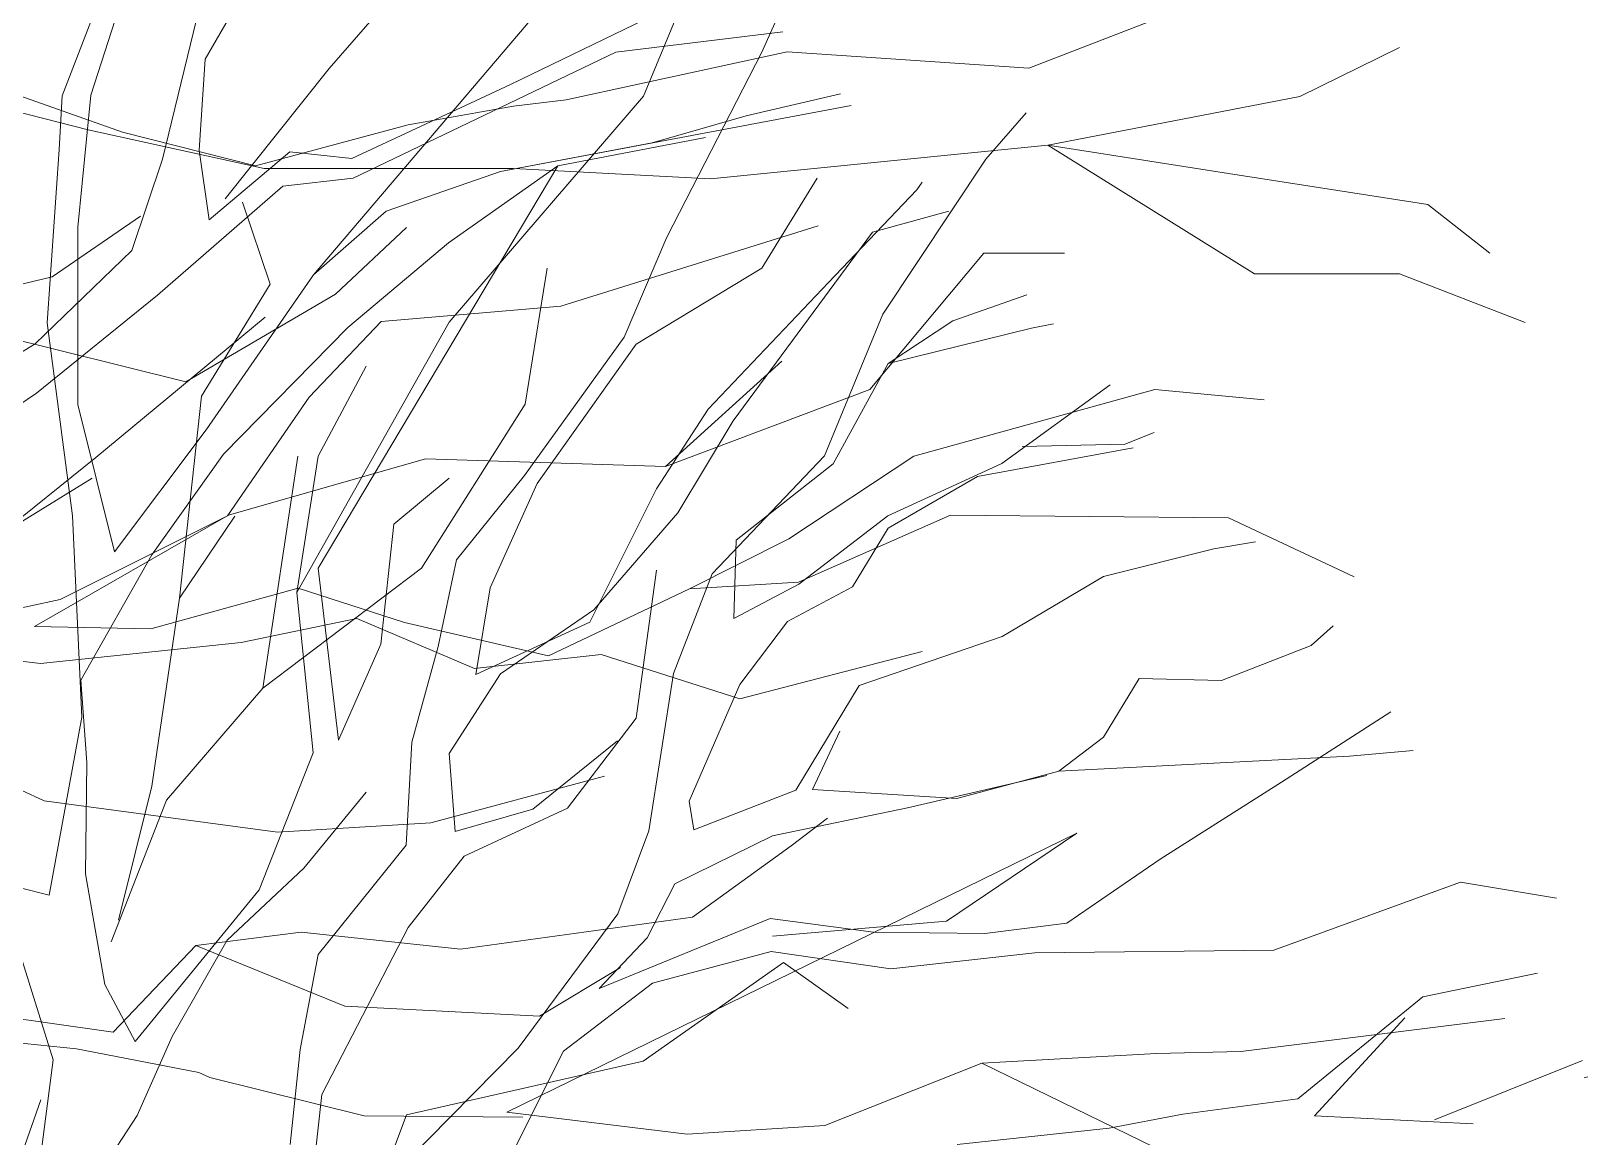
# Model space of a CAD drawing. Header units: millimetres. Extents: x -13512 to 8923, y -6533 to 5096.
# Drawn here: x -388.6 to -177.4, y -5767.3 to -5617.3 of the extents above; entities that cross this region are included whole.
import ezdxf

# ---------------------------------------------------------------- set-up
doc = ezdxf.new("R2010")
doc.units = ezdxf.units.MM
for name, color, linetype, lineweight in [('A-ELEWACJA CIENKA', 11, 'Continuous', 13), ('B-materiały', 9, 'Continuous', 0), ('Layer1', 7, 'Continuous', 0)]:
    doc.layers.add(name, color=color, linetype=linetype, lineweight=lineweight)

# ---------------------------------------------------------------- blocks, each defined once
blk = doc.blocks.new('A$C2EBD462E')
at = {"layer": 'B-materiały'}
for p, q in [((51.05, 832.15), (40.51, 813.84)), ((57.3, 812.58), (75.22, 833.14)), ((21.08, 808.88), (28.95, 829.19)), ((31.5, 829.17), (24.99, 808.98)), ((99.95, 808.83), (108.3, 828.98)), ((55.21, 784.6), (89.67, 825.1)), ((34.7, 800.29), (39.77, 821.08)), ((81.93, 810.41), (100.15, 819.24)), ((118.86, 817.59), (96.19, 814.8)), ((116, 814.8), (117.8, 818.74)), ((40.51, 813.84), (39.7, 801.53)), ((96.19, 814.8), (60.58, 797.71)), ((103.12, 789.71), (116, 814.8)), ((43.22, 794.91), (57.3, 812.58)), ((24.99, 808.98), (23.2, 791.06)), ((60.4, 800.37), (81.93, 810.41)), ((113.88, 806.18), (126.68, 809.15)), ((20.7, 801.61), (21.08, 808.88)), ((73.62, 778.19), (99.95, 808.83)), ((80.55, 798.64), (128.14, 807.58)), ((101.13, 802.51), (113.88, 806.18)), ((146.43, 800.29), (151.86, 806.57)), ((108.37, 803.25), (88.35, 799.4)), ((19.06, 778.11), (20.7, 801.61)), ((39.7, 801.53), (41.05, 792.07)), ((41.05, 792.07), (52, 801.28)), ((52, 801.28), (60.4, 800.37)), ((80.55, 798.64), (101.13, 802.51)), ((30.54, 787.89), (34.7, 800.29)), ((55.82, 744.83), (88.35, 799.4)), ((65.05, 793.23), (80.55, 798.64)), ((88.35, 799.4), (73.53, 788.97)), ((132.43, 779.27), (146.43, 800.29)), ((51.05, 796.63), (34.05, 781.84)), ((60.58, 797.71), (51.05, 796.63)), ((123.52, 797.71), (116, 785.51)), ((137.04, 796.15), (137.78, 797.18)), ((49.3, 783.34), (45.54, 794.46)), ((125.06, 783.56), (137.04, 796.15)), ((55.21, 784.6), (65.05, 793.23)), ((141.41, 793.26), (131.05, 790.39)), ((23.2, 791.06), (23.24, 767.04)), ((131.05, 790.39), (112.13, 764.8)), ((17.45, 775.27), (30.54, 787.89)), ((73.53, 788.97), (59.85, 777.45)), ((97.32, 776.16), (103.12, 789.71)), ((40.65, 763.57), (55.21, 784.6)), ((83.9, 767.07), (86.91, 785.51)), ((116, 785.51), (98.95, 775.21)), ((108.73, 766.39), (125.06, 783.56)), ((34.05, 781.84), (17.62, 768.57)), ((40.02, 768.16), (49.3, 783.34)), ((151.96, 781.89), (141.95, 778.39)), ((22.51, 751.94), (19.06, 778.11)), ((25.66, 759.84), (48.65, 778.85)), ((59.85, 777.45), (42.97, 760.27)), ((52.93, 741.53), (73.62, 778.19)), ((124.53, 760.08), (132.43, 779.27)), ((141.95, 778.39), (133.16, 772.59)), ((152.61, 777.37), (133.16, 772.59)), ((155.58, 777.98), (152.61, 777.37)), ((-0.71, 764.21), (17.45, 775.27)), ((83.82, 757.38), (97.32, 776.16)), ((98.95, 775.21), (85.52, 756.31)), ((55.82, 760.02), (62.34, 772.22)), ((133.16, 772.59), (125.68, 758.99)), ((148.58, 759.01), (163.27, 769.69)), ((17.62, 768.57), (2.24, 758.13)), ((23.24, 767.04), (28.21, 747.05)), ((37.01, 740.77), (40.02, 768.16)), ((69.86, 744.83), (83.9, 767.07)), ((101.74, 755.6), (108.73, 766.39)), ((112.13, 764.8), (104.62, 752.32)), ((28.21, 747.05), (40.65, 763.57)), ((165.27, 761.66), (169.26, 763.22)), ((166.41, 761.13), (145.27, 757.25)), ((151.32, 761.31), (165.27, 761.66)), ((7.04, 744.85), (25.66, 759.84)), ((42.97, 760.27), (33.25, 746.62)), ((48.3, 728.56), (53.06, 760.02)), ((52.93, 741.53), (55.82, 760.02)), ((109.29, 744.06), (124.53, 760.08)), ((125.68, 758.99), (112.53, 748.61)), ((133.12, 751.92), (148.58, 759.01)), ((25.17, 757.03), (1.51, 742.47)), ((73.62, 757.04), (66.1, 750.8)), ((74.61, 745.98), (83.82, 757.38)), ((85.52, 756.31), (79.17, 742.18)), ((145.27, 757.25), (133.16, 750.24)), ((92.7, 737.5), (101.74, 755.6)), ((23.75, 724.6), (22.51, 751.94)), ((37.01, 740.77), (44.53, 751.89)), ((104.62, 752.32), (93.21, 739.18)), ((121.06, 742.67), (133.12, 751.92)), ((66.1, 750.8), (64.34, 734.53)), ((133.16, 750.24), (128.33, 742.3)), ((112.53, 748.61), (112.24, 737.98)), ((177.36, 747.44), (183.01, 748.39)), ((33.25, 746.62), (23.62, 729.62)), ((72.11, 734.19), (74.61, 745.98)), ((162.37, 743.71), (177.36, 747.44)), ((48.3, 728.56), (69.86, 744.83)), ((58.58, 721.51), (55.82, 744.83)), ((101.71, 744.56), (98.95, 724.5)), ((104.05, 730.52), (109.29, 744.06)), ((148.61, 735.54), (162.37, 743.71)), ((55.15, 719.8), (52.93, 741.53)), ((79.17, 742.18), (77.23, 730.4)), ((112.24, 737.98), (121.06, 742.67)), ((128.33, 742.3), (119.51, 737.61)), ((33.25, 715.28), (37.01, 740.77)), ((77.23, 730.4), (92.7, 737.5)), ((93.21, 739.18), (80.58, 730.49)), ((119.51, 737.61), (113.02, 729.07)), ((129.22, 728.91), (148.61, 735.54)), ((190.54, 734.36), (193.55, 737.02)), ((64.34, 734.53), (58.58, 721.51)), ((68.52, 721.25), (72.11, 734.19)), ((178.37, 729.59), (190.54, 734.36)), ((23.62, 729.62), (24.46, 718.47)), ((80.58, 730.49), (73.59, 719.7)), ((100.67, 709.2), (104.05, 730.52)), ((113.02, 729.07), (106.15, 713.25)), ((120.64, 714.73), (129.22, 728.91)), ((162.36, 721.92), (167.19, 729.86)), ((167.19, 729.86), (178.37, 729.59)), ((35.26, 713.38), (48.3, 728.56)), ((19.33, 700.46), (23.75, 724.6)), ((98.95, 724.5), (89.67, 712.29)), ((186.53, 715.82), (201.37, 725.35)), ((126.59, 722.7), (122.87, 714.79)), ((67.76, 707.26), (68.52, 721.25)), ((84.95, 712.16), (96.45, 721.39)), ((156.33, 717.3), (162.36, 721.92)), ((24.46, 718.47), (24.28, 703.38)), ((47.8, 701.18), (55.15, 719.8)), ((73.59, 719.7), (74.42, 709.11)), ((156.33, 717.3), (195.74, 719.35)), ((195.74, 719.35), (204.38, 720.12)), ((154.67, 716.7), (135.79, 712.32)), ((142.46, 713.6), (156.33, 717.3)), ((28.74, 697.11), (33.25, 715.28)), ((62.34, 714.46), (53.87, 704.12)), ((106.81, 709.36), (120.64, 714.73)), ((122.87, 714.79), (142.46, 713.6)), ((170.04, 705.36), (186.53, 715.82)), ((27.73, 694.13), (35.26, 713.38)), ((74.42, 709.11), (84.95, 712.16)), ((89.67, 712.29), (75.62, 705.78)), ((106.15, 713.25), (106.81, 709.36)), ((135.79, 712.32), (117.45, 708.51)), ((96.48, 697.93), (100.67, 709.2)), ((117.45, 708.51), (104.2, 702.03)), ((55.84, 692.44), (67.76, 707.26)), ((75.62, 705.78), (68.04, 696.1)), ((24.28, 703.38), (26.89, 688.36)), ((53.87, 704.12), (43.5, 694.36)), ((157.41, 696.66), (170.04, 705.36)), ((15.39, 701.48), (19.33, 700.46)), ((104.2, 702.03), (100.47, 694.67)), ((210.79, 702.26), (185.46, 693.04)), ((223.83, 700.09), (210.79, 702.26)), ((31, 680.64), (47.8, 701.18)), ((82.97, 679.71), (96.48, 697.93)), ((93.94, 687.81), (117.17, 697.33)), ((117.17, 697.33), (131.18, 695.44)), ((68.04, 696.1), (56.31, 673.46)), ((131.18, 695.44), (146.27, 695.26)), ((146.27, 695.26), (157.41, 696.66)), ((19.89, 678.13), (15.03, 693.65)), ((43.5, 694.36), (36.01, 681.33)), ((100.47, 694.67), (93.94, 687.81)), ((117.28, 692.86), (101.19, 688.55)), ((133.54, 690.48), (117.28, 692.86)), ((185.46, 693.04), (153.04, 692.64)), ((53.37, 679.53), (55.84, 692.44)), ((153.04, 692.64), (133.54, 690.48)), ((101.19, 688.55), (89.13, 679.31)), ((205.7, 686.7), (221.26, 689.88)), ((26.89, 688.36), (31, 680.64)), ((188.73, 672.86), (205.7, 686.7)), ((190.98, 670.54), (203.26, 683.82)), ((36.01, 681.33), (31.25, 670.6)), ((17.54, 660.2), (19.89, 678.13)), ((52.02, 666.65), (53.37, 679.53)), ((67.72, 664.25), (82.97, 679.71)), ((89.13, 679.31), (81.14, 663.47)), ((227.36, 678.05), (207.27, 669.99)), ((227.59, 675.69), (228.09, 675.82)), ((9.93, 649.38), (18.21, 672.7)), ((56.31, 673.46), (54.5, 656.65)), ((173.14, 670.8), (188.73, 672.86)), ((31.25, 670.6), (25.33, 661.51)), ((163.13, 668.87), (173.14, 670.8)), ((212.54, 669.45), (190.98, 670.54)), ((142.51, 666.68), (163.13, 668.87))]:
    blk.add_line(p, q, dxfattribs=at)

msp = doc.modelspace()

# ---------------------------------------------------------------- linework, layer by layer
at = {"layer": 'Layer1'}
for p, q in [((-253.19, -5622.37), (-236.11, -5615.75)), ((-253.19, -5622.37), (-236.11, -5615.75)), ((-253.19, -5622.37), (-236.11, -5615.75)), ((-253.19, -5622.37), (-236.11, -5615.75)), ((-253.19, -5622.37), (-236.11, -5615.75)), ((-253.19, -5622.37), (-236.11, -5615.75)), ((-253.19, -5622.37), (-236.11, -5615.75)), ((-253.19, -5622.37), (-236.11, -5615.75)), ((-202.91, -5619.58), (-216.45, -5626.2)), ((-202.91, -5619.58), (-216.45, -5626.2)), ((-202.91, -5619.58), (-216.45, -5626.2)), ((-202.91, -5619.58), (-216.45, -5626.2)), ((-202.91, -5619.58), (-216.45, -5626.2)), ((-202.91, -5619.58), (-216.45, -5626.2)), ((-202.91, -5619.58), (-216.45, -5626.2)), ((-202.91, -5619.58), (-216.45, -5626.2)), ((-380.8, -5630.73), (-415.15, -5621.95)), ((-380.8, -5630.73), (-415.15, -5621.95)), ((-380.8, -5630.73), (-415.15, -5621.95)), ((-380.8, -5630.73), (-415.15, -5621.95)), ((-380.8, -5630.73), (-415.15, -5621.95)), ((-380.8, -5630.73), (-415.15, -5621.95)), ((-380.8, -5630.73), (-415.15, -5621.95)), ((-380.8, -5630.73), (-415.15, -5621.95)), ((-315.96, -5626.65), (-285.97, -5620.15)), ((-315.96, -5626.65), (-285.97, -5620.15)), ((-315.96, -5626.65), (-285.97, -5620.15)), ((-315.96, -5626.65), (-285.97, -5620.15)), ((-315.96, -5626.65), (-285.97, -5620.15)), ((-315.96, -5626.65), (-285.97, -5620.15)), ((-315.96, -5626.65), (-285.97, -5620.15)), ((-315.96, -5626.65), (-285.97, -5620.15)), ((-285.97, -5620.15), (-253.19, -5622.37)), ((-285.97, -5620.15), (-253.19, -5622.37)), ((-285.97, -5620.15), (-253.19, -5622.37)), ((-285.97, -5620.15), (-253.19, -5622.37)), ((-285.97, -5620.15), (-253.19, -5622.37)), ((-285.97, -5620.15), (-253.19, -5622.37)), ((-285.97, -5620.15), (-253.19, -5622.37)), ((-285.97, -5620.15), (-253.19, -5622.37)), ((-397.16, -5623.65), (-376.16, -5631.03)), ((-397.16, -5623.65), (-376.16, -5631.03)), ((-397.16, -5623.65), (-376.16, -5631.03)), ((-397.16, -5623.65), (-376.16, -5631.03)), ((-397.16, -5623.65), (-376.16, -5631.03)), ((-397.16, -5623.65), (-376.16, -5631.03)), ((-397.16, -5623.65), (-376.16, -5631.03)), ((-397.16, -5623.65), (-376.16, -5631.03)), ((-216.45, -5626.2), (-250.61, -5632.83)), ((-216.45, -5626.2), (-250.61, -5632.83)), ((-216.45, -5626.2), (-250.61, -5632.83)), ((-216.45, -5626.2), (-250.61, -5632.83)), ((-216.45, -5626.2), (-250.61, -5632.83)), ((-216.45, -5626.2), (-250.61, -5632.83)), ((-216.45, -5626.2), (-250.61, -5632.83)), ((-216.45, -5626.2), (-250.61, -5632.83)), ((-337.41, -5630.06), (-323.12, -5627.54)), ((-337.41, -5630.06), (-323.12, -5627.54)), ((-337.41, -5630.06), (-323.12, -5627.54)), ((-337.41, -5630.06), (-323.12, -5627.54)), ((-337.41, -5630.06), (-323.12, -5627.54)), ((-337.41, -5630.06), (-323.12, -5627.54)), ((-337.41, -5630.06), (-323.12, -5627.54)), ((-337.41, -5630.06), (-323.12, -5627.54)), ((-323.12, -5627.54), (-315.96, -5626.65)), ((-323.12, -5627.54), (-315.96, -5626.65)), ((-323.12, -5627.54), (-315.96, -5626.65)), ((-323.12, -5627.54), (-315.96, -5626.65)), ((-323.12, -5627.54), (-315.96, -5626.65)), ((-323.12, -5627.54), (-315.96, -5626.65)), ((-323.12, -5627.54), (-315.96, -5626.65)), ((-323.12, -5627.54), (-315.96, -5626.65)), ((-358.1, -5635.6), (-337.41, -5630.06)), ((-358.1, -5635.6), (-337.41, -5630.06)), ((-358.1, -5635.6), (-337.41, -5630.06)), ((-358.1, -5635.6), (-337.41, -5630.06)), ((-358.1, -5635.6), (-337.41, -5630.06)), ((-358.1, -5635.6), (-337.41, -5630.06)), ((-358.1, -5635.6), (-337.41, -5630.06)), ((-358.1, -5635.6), (-337.41, -5630.06)), ((-356.95, -5635.96), (-380.8, -5630.73)), ((-356.95, -5635.96), (-380.8, -5630.73)), ((-356.95, -5635.96), (-380.8, -5630.73)), ((-356.95, -5635.96), (-380.8, -5630.73)), ((-356.95, -5635.96), (-380.8, -5630.73)), ((-356.95, -5635.96), (-380.8, -5630.73)), ((-356.95, -5635.96), (-380.8, -5630.73)), ((-356.95, -5635.96), (-380.8, -5630.73)), ((-376.16, -5631.03), (-358.1, -5635.6)), ((-376.16, -5631.03), (-358.1, -5635.6)), ((-376.16, -5631.03), (-358.1, -5635.6)), ((-376.16, -5631.03), (-358.1, -5635.6)), ((-376.16, -5631.03), (-358.1, -5635.6)), ((-376.16, -5631.03), (-358.1, -5635.6)), ((-376.16, -5631.03), (-358.1, -5635.6)), ((-376.16, -5631.03), (-358.1, -5635.6)), ((-250.61, -5632.83), (-296.37, -5637.36)), ((-250.61, -5632.83), (-296.37, -5637.36)), ((-250.61, -5632.83), (-296.37, -5637.36)), ((-250.61, -5632.83), (-296.37, -5637.36)), ((-250.61, -5632.83), (-296.37, -5637.36)), ((-250.61, -5632.83), (-296.37, -5637.36)), ((-250.61, -5632.83), (-296.37, -5637.36)), ((-250.61, -5632.83), (-296.37, -5637.36)), ((-250.61, -5632.83), (-222.57, -5650.25)), ((-226.12, -5636.66), (-250.61, -5632.83)), ((-250.61, -5632.83), (-222.57, -5650.25)), ((-226.12, -5636.66), (-250.61, -5632.83)), ((-250.61, -5632.83), (-222.57, -5650.25)), ((-226.12, -5636.66), (-250.61, -5632.83)), ((-250.61, -5632.83), (-222.57, -5650.25)), ((-226.12, -5636.66), (-250.61, -5632.83)), ((-250.61, -5632.83), (-222.57, -5650.25)), ((-226.12, -5636.66), (-250.61, -5632.83)), ((-250.61, -5632.83), (-222.57, -5650.25)), ((-226.12, -5636.66), (-250.61, -5632.83)), ((-250.61, -5632.83), (-222.57, -5650.25)), ((-226.12, -5636.66), (-250.61, -5632.83)), ((-250.61, -5632.83), (-222.57, -5650.25)), ((-226.12, -5636.66), (-250.61, -5632.83)), ((-323.11, -5635.96), (-356.95, -5635.96)), ((-323.11, -5635.96), (-356.95, -5635.96)), ((-323.11, -5635.96), (-356.95, -5635.96)), ((-323.11, -5635.96), (-356.95, -5635.96)), ((-323.11, -5635.96), (-356.95, -5635.96)), ((-323.11, -5635.96), (-356.95, -5635.96)), ((-323.11, -5635.96), (-356.95, -5635.96)), ((-323.11, -5635.96), (-356.95, -5635.96)), ((-296.37, -5637.36), (-323.11, -5635.96)), ((-296.37, -5637.36), (-323.11, -5635.96)), ((-296.37, -5637.36), (-323.11, -5635.96)), ((-296.37, -5637.36), (-323.11, -5635.96)), ((-296.37, -5637.36), (-323.11, -5635.96)), ((-296.37, -5637.36), (-323.11, -5635.96)), ((-296.37, -5637.36), (-323.11, -5635.96)), ((-296.37, -5637.36), (-323.11, -5635.96)), ((-199.05, -5640.84), (-226.12, -5636.66)), ((-199.05, -5640.84), (-226.12, -5636.66)), ((-199.05, -5640.84), (-226.12, -5636.66)), ((-199.05, -5640.84), (-226.12, -5636.66)), ((-199.05, -5640.84), (-226.12, -5636.66)), ((-199.05, -5640.84), (-226.12, -5636.66)), ((-199.05, -5640.84), (-226.12, -5636.66)), ((-199.05, -5640.84), (-226.12, -5636.66)), ((-190.67, -5647.46), (-199.05, -5640.84)), ((-190.67, -5647.46), (-199.05, -5640.84)), ((-190.67, -5647.46), (-199.05, -5640.84)), ((-190.67, -5647.46), (-199.05, -5640.84)), ((-190.67, -5647.46), (-199.05, -5640.84)), ((-190.67, -5647.46), (-199.05, -5640.84)), ((-190.67, -5647.46), (-199.05, -5640.84)), ((-190.67, -5647.46), (-199.05, -5640.84)), ((-385.72, -5650.65), (-373.72, -5642.45)), ((-385.72, -5650.65), (-373.72, -5642.45)), ((-385.72, -5650.65), (-373.72, -5642.45)), ((-385.72, -5650.65), (-373.72, -5642.45)), ((-385.72, -5650.65), (-373.72, -5642.45)), ((-385.72, -5650.65), (-373.72, -5642.45)), ((-385.72, -5650.65), (-373.72, -5642.45)), ((-385.72, -5650.65), (-373.72, -5642.45)), ((-347.28, -5653.04), (-337.61, -5643.98)), ((-347.28, -5653.04), (-337.61, -5643.98)), ((-347.28, -5653.04), (-337.61, -5643.98)), ((-347.28, -5653.04), (-337.61, -5643.98)), ((-347.28, -5653.04), (-337.61, -5643.98)), ((-347.28, -5653.04), (-337.61, -5643.98)), ((-347.28, -5653.04), (-337.61, -5643.98)), ((-347.28, -5653.04), (-337.61, -5643.98)), ((-316.7, -5654.66), (-281.79, -5643.74)), ((-316.7, -5654.66), (-281.79, -5643.74)), ((-316.7, -5654.66), (-281.79, -5643.74)), ((-316.7, -5654.66), (-281.79, -5643.74)), ((-316.7, -5654.66), (-281.79, -5643.74)), ((-316.7, -5654.66), (-281.79, -5643.74)), ((-316.7, -5654.66), (-281.79, -5643.74)), ((-316.7, -5654.66), (-281.79, -5643.74)), ((-274.77, -5665.93), (-259.31, -5647.46)), ((-274.77, -5665.93), (-259.31, -5647.46)), ((-274.77, -5665.93), (-259.31, -5647.46)), ((-274.77, -5665.93), (-259.31, -5647.46)), ((-274.77, -5665.93), (-259.31, -5647.46)), ((-274.77, -5665.93), (-259.31, -5647.46)), ((-274.77, -5665.93), (-259.31, -5647.46)), ((-274.77, -5665.93), (-259.31, -5647.46)), ((-259.31, -5647.46), (-248.35, -5647.46)), ((-259.31, -5647.46), (-248.35, -5647.46)), ((-259.31, -5647.46), (-248.35, -5647.46)), ((-259.31, -5647.46), (-248.35, -5647.46)), ((-259.31, -5647.46), (-248.35, -5647.46)), ((-259.31, -5647.46), (-248.35, -5647.46)), ((-259.31, -5647.46), (-248.35, -5647.46)), ((-259.31, -5647.46), (-248.35, -5647.46)), ((-405.7, -5655.46), (-385.72, -5650.65)), ((-405.7, -5655.46), (-385.72, -5650.65)), ((-405.7, -5655.46), (-385.72, -5650.65)), ((-405.7, -5655.46), (-385.72, -5650.65)), ((-405.7, -5655.46), (-385.72, -5650.65)), ((-405.7, -5655.46), (-385.72, -5650.65)), ((-405.7, -5655.46), (-385.72, -5650.65)), ((-405.7, -5655.46), (-385.72, -5650.65)), ((-222.57, -5650.25), (-202.91, -5650.25)), ((-222.57, -5650.25), (-202.91, -5650.25)), ((-222.57, -5650.25), (-202.91, -5650.25)), ((-222.57, -5650.25), (-202.91, -5650.25)), ((-222.57, -5650.25), (-202.91, -5650.25)), ((-222.57, -5650.25), (-202.91, -5650.25)), ((-222.57, -5650.25), (-202.91, -5650.25)), ((-222.57, -5650.25), (-202.91, -5650.25)), ((-202.91, -5650.25), (-185.84, -5656.87)), ((-202.91, -5650.25), (-185.84, -5656.87)), ((-202.91, -5650.25), (-185.84, -5656.87)), ((-202.91, -5650.25), (-185.84, -5656.87)), ((-202.91, -5650.25), (-185.84, -5656.87)), ((-202.91, -5650.25), (-185.84, -5656.87)), ((-202.91, -5650.25), (-185.84, -5656.87)), ((-202.91, -5650.25), (-185.84, -5656.87)), ((-367.58, -5664.89), (-347.28, -5653.04)), ((-367.58, -5664.89), (-347.28, -5653.04)), ((-367.58, -5664.89), (-347.28, -5653.04)), ((-367.58, -5664.89), (-347.28, -5653.04)), ((-367.58, -5664.89), (-347.28, -5653.04)), ((-367.58, -5664.89), (-347.28, -5653.04)), ((-367.58, -5664.89), (-347.28, -5653.04)), ((-367.58, -5664.89), (-347.28, -5653.04)), ((-405.7, -5655.46), (-367.58, -5664.89)), ((-405.7, -5655.46), (-367.58, -5664.89)), ((-405.7, -5655.46), (-367.58, -5664.89)), ((-405.7, -5655.46), (-367.58, -5664.89)), ((-405.7, -5655.46), (-367.58, -5664.89)), ((-405.7, -5655.46), (-367.58, -5664.89)), ((-405.7, -5655.46), (-367.58, -5664.89)), ((-405.7, -5655.46), (-367.58, -5664.89)), ((-341.05, -5656.71), (-316.7, -5654.66)), ((-341.05, -5656.71), (-316.7, -5654.66)), ((-341.05, -5656.71), (-316.7, -5654.66)), ((-341.05, -5656.71), (-316.7, -5654.66)), ((-341.05, -5656.71), (-316.7, -5654.66)), ((-341.05, -5656.71), (-316.7, -5654.66)), ((-341.05, -5656.71), (-316.7, -5654.66)), ((-341.05, -5656.71), (-316.7, -5654.66)), ((-350.85, -5667.01), (-341.05, -5656.71)), ((-350.85, -5667.01), (-341.05, -5656.71)), ((-350.85, -5667.01), (-341.05, -5656.71)), ((-350.85, -5667.01), (-341.05, -5656.71)), ((-350.85, -5667.01), (-341.05, -5656.71)), ((-350.85, -5667.01), (-341.05, -5656.71)), ((-350.85, -5667.01), (-341.05, -5656.71)), ((-350.85, -5667.01), (-341.05, -5656.71)), ((-286.7, -5662.1), (-302.49, -5676.39)), ((-286.7, -5662.1), (-302.49, -5676.39)), ((-286.7, -5662.1), (-302.49, -5676.39)), ((-286.7, -5662.1), (-302.49, -5676.39)), ((-286.7, -5662.1), (-302.49, -5676.39)), ((-286.7, -5662.1), (-302.49, -5676.39)), ((-286.7, -5662.1), (-302.49, -5676.39)), ((-286.7, -5662.1), (-302.49, -5676.39)), ((-302.49, -5676.39), (-274.77, -5665.93)), ((-302.49, -5676.39), (-274.77, -5665.93)), ((-302.49, -5676.39), (-274.77, -5665.93)), ((-302.49, -5676.39), (-274.77, -5665.93)), ((-302.49, -5676.39), (-274.77, -5665.93)), ((-302.49, -5676.39), (-274.77, -5665.93)), ((-302.49, -5676.39), (-274.77, -5665.93)), ((-302.49, -5676.39), (-274.77, -5665.93)), ((-268.8, -5675), (-236.11, -5665.93)), ((-268.8, -5675), (-236.11, -5665.93)), ((-268.8, -5675), (-236.11, -5665.93)), ((-268.8, -5675), (-236.11, -5665.93)), ((-268.8, -5675), (-236.11, -5665.93)), ((-268.8, -5675), (-236.11, -5665.93)), ((-268.8, -5675), (-236.11, -5665.93)), ((-268.8, -5675), (-236.11, -5665.93)), ((-236.11, -5665.93), (-221.28, -5667.33)), ((-236.11, -5665.93), (-221.28, -5667.33)), ((-236.11, -5665.93), (-221.28, -5667.33)), ((-236.11, -5665.93), (-221.28, -5667.33)), ((-236.11, -5665.93), (-221.28, -5667.33)), ((-236.11, -5665.93), (-221.28, -5667.33)), ((-236.11, -5665.93), (-221.28, -5667.33)), ((-236.11, -5665.93), (-221.28, -5667.33)), ((-361.93, -5683.08), (-350.85, -5667.01)), ((-361.93, -5683.08), (-350.85, -5667.01)), ((-361.93, -5683.08), (-350.85, -5667.01)), ((-361.93, -5683.08), (-350.85, -5667.01)), ((-361.93, -5683.08), (-350.85, -5667.01)), ((-361.93, -5683.08), (-350.85, -5667.01)), ((-361.93, -5683.08), (-350.85, -5667.01)), ((-361.93, -5683.08), (-350.85, -5667.01)), ((-335.04, -5675.34), (-361.78, -5683.01)), ((-335.04, -5675.34), (-361.78, -5683.01)), ((-335.04, -5675.34), (-361.78, -5683.01)), ((-335.04, -5675.34), (-361.78, -5683.01)), ((-335.04, -5675.34), (-361.78, -5683.01)), ((-335.04, -5675.34), (-361.78, -5683.01)), ((-335.04, -5675.34), (-361.78, -5683.01)), ((-335.04, -5675.34), (-361.78, -5683.01)), ((-302.49, -5676.39), (-335.04, -5675.34)), ((-302.49, -5676.39), (-335.04, -5675.34)), ((-302.49, -5676.39), (-335.04, -5675.34)), ((-302.49, -5676.39), (-335.04, -5675.34)), ((-302.49, -5676.39), (-335.04, -5675.34)), ((-302.49, -5676.39), (-335.04, -5675.34)), ((-302.49, -5676.39), (-335.04, -5675.34)), ((-302.49, -5676.39), (-335.04, -5675.34)), ((-285.75, -5686.2), (-268.8, -5675)), ((-285.75, -5686.2), (-268.8, -5675)), ((-285.75, -5686.2), (-268.8, -5675)), ((-285.75, -5686.2), (-268.8, -5675)), ((-285.75, -5686.2), (-268.8, -5675)), ((-285.75, -5686.2), (-268.8, -5675)), ((-285.75, -5686.2), (-268.8, -5675)), ((-285.75, -5686.2), (-268.8, -5675)), ((-361.78, -5683.01), (-388.12, -5698.09)), ((-361.78, -5683.01), (-388.12, -5698.09)), ((-361.78, -5683.01), (-388.12, -5698.09)), ((-361.78, -5683.01), (-388.12, -5698.09)), ((-361.78, -5683.01), (-388.12, -5698.09)), ((-361.78, -5683.01), (-388.12, -5698.09)), ((-361.78, -5683.01), (-388.12, -5698.09)), ((-361.78, -5683.01), (-388.12, -5698.09)), ((-384.62, -5694.42), (-361.93, -5683.08)), ((-384.62, -5694.42), (-361.93, -5683.08)), ((-384.62, -5694.42), (-361.93, -5683.08)), ((-384.62, -5694.42), (-361.93, -5683.08)), ((-384.62, -5694.42), (-361.93, -5683.08)), ((-384.62, -5694.42), (-361.93, -5683.08)), ((-384.62, -5694.42), (-361.93, -5683.08)), ((-384.62, -5694.42), (-361.93, -5683.08)), ((-284.44, -5692.07), (-263.82, -5683.01)), ((-284.44, -5692.07), (-263.82, -5683.01)), ((-284.44, -5692.07), (-263.82, -5683.01)), ((-284.44, -5692.07), (-263.82, -5683.01)), ((-284.44, -5692.07), (-263.82, -5683.01)), ((-284.44, -5692.07), (-263.82, -5683.01)), ((-284.44, -5692.07), (-263.82, -5683.01)), ((-284.44, -5692.07), (-263.82, -5683.01)), ((-263.82, -5683.01), (-226.12, -5683.36)), ((-263.82, -5683.01), (-226.12, -5683.36)), ((-263.82, -5683.01), (-226.12, -5683.36)), ((-263.82, -5683.01), (-226.12, -5683.36)), ((-263.82, -5683.01), (-226.12, -5683.36)), ((-263.82, -5683.01), (-226.12, -5683.36)), ((-263.82, -5683.01), (-226.12, -5683.36)), ((-263.82, -5683.01), (-226.12, -5683.36)), ((-226.12, -5683.36), (-209.04, -5691.37)), ((-226.12, -5683.36), (-209.04, -5691.37)), ((-226.12, -5683.36), (-209.04, -5691.37)), ((-226.12, -5683.36), (-209.04, -5691.37)), ((-226.12, -5683.36), (-209.04, -5691.37)), ((-226.12, -5683.36), (-209.04, -5691.37)), ((-226.12, -5683.36), (-209.04, -5691.37)), ((-226.12, -5683.36), (-209.04, -5691.37)), ((-299.22, -5692.99), (-285.75, -5686.2)), ((-299.22, -5692.99), (-285.75, -5686.2)), ((-299.22, -5692.99), (-285.75, -5686.2)), ((-299.22, -5692.99), (-285.75, -5686.2)), ((-299.22, -5692.99), (-285.75, -5686.2)), ((-299.22, -5692.99), (-285.75, -5686.2)), ((-299.22, -5692.99), (-285.75, -5686.2)), ((-299.22, -5692.99), (-285.75, -5686.2)), ((-372.32, -5698.41), (-352.35, -5692.89)), ((-372.32, -5698.41), (-352.35, -5692.89)), ((-372.32, -5698.41), (-352.35, -5692.89)), ((-372.32, -5698.41), (-352.35, -5692.89)), ((-372.32, -5698.41), (-352.35, -5692.89)), ((-372.32, -5698.41), (-352.35, -5692.89)), ((-372.32, -5698.41), (-352.35, -5692.89)), ((-372.32, -5698.41), (-352.35, -5692.89)), ((-352.35, -5692.89), (-337.88, -5697.55)), ((-352.35, -5692.89), (-337.88, -5697.55)), ((-352.35, -5692.89), (-337.88, -5697.55)), ((-352.35, -5692.89), (-337.88, -5697.55)), ((-352.35, -5692.89), (-337.88, -5697.55)), ((-352.35, -5692.89), (-337.88, -5697.55)), ((-352.35, -5692.89), (-337.88, -5697.55)), ((-352.35, -5692.89), (-337.88, -5697.55)), ((-318.38, -5702.09), (-299.22, -5692.99)), ((-318.38, -5702.09), (-299.22, -5692.99)), ((-318.38, -5702.09), (-299.22, -5692.99)), ((-318.38, -5702.09), (-299.22, -5692.99)), ((-318.38, -5702.09), (-299.22, -5692.99)), ((-318.38, -5702.09), (-299.22, -5692.99)), ((-318.38, -5702.09), (-299.22, -5692.99)), ((-318.38, -5702.09), (-299.22, -5692.99)), ((-299.22, -5692.99), (-284.44, -5692.07)), ((-299.22, -5692.99), (-284.44, -5692.07)), ((-299.22, -5692.99), (-284.44, -5692.07)), ((-299.22, -5692.99), (-284.44, -5692.07)), ((-299.22, -5692.99), (-284.44, -5692.07)), ((-299.22, -5692.99), (-284.44, -5692.07)), ((-299.22, -5692.99), (-284.44, -5692.07)), ((-299.22, -5692.99), (-284.44, -5692.07)), ((-399.62, -5697.66), (-384.62, -5694.42)), ((-399.62, -5697.66), (-384.62, -5694.42)), ((-399.62, -5697.66), (-384.62, -5694.42)), ((-399.62, -5697.66), (-384.62, -5694.42)), ((-399.62, -5697.66), (-384.62, -5694.42)), ((-399.62, -5697.66), (-384.62, -5694.42)), ((-399.62, -5697.66), (-384.62, -5694.42)), ((-399.62, -5697.66), (-384.62, -5694.42)), ((-388.12, -5698.09), (-372.32, -5698.41)), ((-388.12, -5698.09), (-372.32, -5698.41)), ((-388.12, -5698.09), (-372.32, -5698.41)), ((-388.12, -5698.09), (-372.32, -5698.41)), ((-388.12, -5698.09), (-372.32, -5698.41)), ((-388.12, -5698.09), (-372.32, -5698.41)), ((-388.12, -5698.09), (-372.32, -5698.41)), ((-388.12, -5698.09), (-372.32, -5698.41)), ((-344.35, -5697), (-360.07, -5700.26)), ((-344.35, -5697), (-360.07, -5700.26)), ((-344.35, -5697), (-360.07, -5700.26)), ((-344.35, -5697), (-360.07, -5700.26)), ((-344.35, -5697), (-360.07, -5700.26)), ((-344.35, -5697), (-360.07, -5700.26)), ((-344.35, -5697), (-360.07, -5700.26)), ((-344.35, -5697), (-360.07, -5700.26)), ((-328.39, -5703.78), (-344.35, -5697)), ((-328.39, -5703.78), (-344.35, -5697)), ((-328.39, -5703.78), (-344.35, -5697)), ((-328.39, -5703.78), (-344.35, -5697)), ((-328.39, -5703.78), (-344.35, -5697)), ((-328.39, -5703.78), (-344.35, -5697)), ((-328.39, -5703.78), (-344.35, -5697)), ((-328.39, -5703.78), (-344.35, -5697)), ((-337.88, -5697.55), (-318.38, -5702.09)), ((-337.88, -5697.55), (-318.38, -5702.09)), ((-337.88, -5697.55), (-318.38, -5702.09)), ((-337.88, -5697.55), (-318.38, -5702.09)), ((-337.88, -5697.55), (-318.38, -5702.09)), ((-337.88, -5697.55), (-318.38, -5702.09)), ((-337.88, -5697.55), (-318.38, -5702.09)), ((-337.88, -5697.55), (-318.38, -5702.09)), ((-360.07, -5700.26), (-387.28, -5703.1)), ((-360.07, -5700.26), (-387.28, -5703.1)), ((-360.07, -5700.26), (-387.28, -5703.1)), ((-360.07, -5700.26), (-387.28, -5703.1)), ((-360.07, -5700.26), (-387.28, -5703.1)), ((-360.07, -5700.26), (-387.28, -5703.1)), ((-360.07, -5700.26), (-387.28, -5703.1)), ((-360.07, -5700.26), (-387.28, -5703.1)), ((-387.28, -5703.1), (-407.44, -5700.73)), ((-387.28, -5703.1), (-407.44, -5700.73)), ((-387.28, -5703.1), (-407.44, -5700.73)), ((-387.28, -5703.1), (-407.44, -5700.73)), ((-387.28, -5703.1), (-407.44, -5700.73)), ((-387.28, -5703.1), (-407.44, -5700.73)), ((-387.28, -5703.1), (-407.44, -5700.73)), ((-387.28, -5703.1), (-407.44, -5700.73)), ((-311.21, -5701.91), (-328.39, -5703.78)), ((-311.21, -5701.91), (-328.39, -5703.78)), ((-311.21, -5701.91), (-328.39, -5703.78)), ((-311.21, -5701.91), (-328.39, -5703.78)), ((-311.21, -5701.91), (-328.39, -5703.78)), ((-311.21, -5701.91), (-328.39, -5703.78)), ((-311.21, -5701.91), (-328.39, -5703.78)), ((-311.21, -5701.91), (-328.39, -5703.78)), ((-292.39, -5707.9), (-311.21, -5701.91)), ((-292.39, -5707.9), (-311.21, -5701.91)), ((-292.39, -5707.9), (-311.21, -5701.91)), ((-292.39, -5707.9), (-311.21, -5701.91)), ((-292.39, -5707.9), (-311.21, -5701.91)), ((-292.39, -5707.9), (-311.21, -5701.91)), ((-292.39, -5707.9), (-311.21, -5701.91)), ((-292.39, -5707.9), (-311.21, -5701.91)), ((-267.68, -5701.48), (-292.39, -5707.9)), ((-267.68, -5701.48), (-292.39, -5707.9)), ((-267.68, -5701.48), (-292.39, -5707.9)), ((-267.68, -5701.48), (-292.39, -5707.9)), ((-267.68, -5701.48), (-292.39, -5707.9)), ((-267.68, -5701.48), (-292.39, -5707.9)), ((-267.68, -5701.48), (-292.39, -5707.9)), ((-267.68, -5701.48), (-292.39, -5707.9)), ((-404.24, -5713.57), (-386.81, -5721.75)), ((-404.24, -5713.57), (-386.81, -5721.75)), ((-404.24, -5713.57), (-386.81, -5721.75)), ((-404.24, -5713.57), (-386.81, -5721.75)), ((-404.24, -5713.57), (-386.81, -5721.75)), ((-404.24, -5713.57), (-386.81, -5721.75)), ((-404.24, -5713.57), (-386.81, -5721.75)), ((-404.24, -5713.57), (-386.81, -5721.75)), ((-334.33, -5724.74), (-310.79, -5718.41)), ((-334.33, -5724.74), (-310.79, -5718.41)), ((-334.33, -5724.74), (-310.79, -5718.41)), ((-334.33, -5724.74), (-310.79, -5718.41)), ((-334.33, -5724.74), (-310.79, -5718.41)), ((-334.33, -5724.74), (-310.79, -5718.41)), ((-334.33, -5724.74), (-310.79, -5718.41)), ((-334.33, -5724.74), (-310.79, -5718.41)), ((-386.81, -5721.75), (-355.11, -5725.98)), ((-386.81, -5721.75), (-355.11, -5725.98)), ((-386.81, -5721.75), (-355.11, -5725.98)), ((-386.81, -5721.75), (-355.11, -5725.98)), ((-386.81, -5721.75), (-355.11, -5725.98)), ((-386.81, -5721.75), (-355.11, -5725.98)), ((-386.81, -5721.75), (-355.11, -5725.98)), ((-386.81, -5721.75), (-355.11, -5725.98)), ((-355.11, -5725.98), (-334.33, -5724.74)), ((-355.11, -5725.98), (-334.33, -5724.74)), ((-355.11, -5725.98), (-334.33, -5724.74)), ((-355.11, -5725.98), (-334.33, -5724.74)), ((-355.11, -5725.98), (-334.33, -5724.74)), ((-355.11, -5725.98), (-334.33, -5724.74)), ((-355.11, -5725.98), (-334.33, -5724.74)), ((-355.11, -5725.98), (-334.33, -5724.74)), ((-285.43, -5727.83), (-280.5, -5724.11)), ((-285.43, -5727.83), (-280.5, -5724.11)), ((-285.43, -5727.83), (-280.5, -5724.11)), ((-285.43, -5727.83), (-280.5, -5724.11)), ((-285.43, -5727.83), (-280.5, -5724.11)), ((-285.43, -5727.83), (-280.5, -5724.11)), ((-285.43, -5727.83), (-280.5, -5724.11)), ((-285.43, -5727.83), (-280.5, -5724.11)), ((-246.7, -5726.14), (-324.01, -5763.97)), ((-246.7, -5726.14), (-324.01, -5763.97)), ((-246.7, -5726.14), (-324.01, -5763.97)), ((-246.7, -5726.14), (-324.01, -5763.97)), ((-246.7, -5726.14), (-324.01, -5763.97)), ((-246.7, -5726.14), (-324.01, -5763.97)), ((-246.7, -5726.14), (-324.01, -5763.97)), ((-246.7, -5726.14), (-324.01, -5763.97)), ((-264.35, -5738.07), (-246.7, -5726.14)), ((-264.35, -5738.07), (-246.7, -5726.14)), ((-264.35, -5738.07), (-246.7, -5726.14)), ((-264.35, -5738.07), (-246.7, -5726.14)), ((-264.35, -5738.07), (-246.7, -5726.14)), ((-264.35, -5738.07), (-246.7, -5726.14)), ((-264.35, -5738.07), (-246.7, -5726.14)), ((-264.35, -5738.07), (-246.7, -5726.14)), ((-298.83, -5737.5), (-285.43, -5727.83)), ((-298.83, -5737.5), (-285.43, -5727.83)), ((-298.83, -5737.5), (-285.43, -5727.83)), ((-298.83, -5737.5), (-285.43, -5727.83)), ((-298.83, -5737.5), (-285.43, -5727.83)), ((-298.83, -5737.5), (-285.43, -5727.83)), ((-298.83, -5737.5), (-285.43, -5727.83)), ((-298.83, -5737.5), (-285.43, -5727.83)), ((-330.31, -5741.87), (-298.83, -5737.5)), ((-330.31, -5741.87), (-298.83, -5737.5)), ((-330.31, -5741.87), (-298.83, -5737.5)), ((-330.31, -5741.87), (-298.83, -5737.5)), ((-330.31, -5741.87), (-298.83, -5737.5)), ((-330.31, -5741.87), (-298.83, -5737.5)), ((-330.31, -5741.87), (-298.83, -5737.5)), ((-330.31, -5741.87), (-298.83, -5737.5)), ((-287.99, -5740.1), (-264.35, -5738.07)), ((-287.99, -5740.1), (-264.35, -5738.07)), ((-287.99, -5740.1), (-264.35, -5738.07)), ((-287.99, -5740.1), (-264.35, -5738.07)), ((-287.99, -5740.1), (-264.35, -5738.07)), ((-287.99, -5740.1), (-264.35, -5738.07)), ((-287.99, -5740.1), (-264.35, -5738.07)), ((-287.99, -5740.1), (-264.35, -5738.07)), ((-366.22, -5741.34), (-351.9, -5739.54)), ((-366.22, -5741.34), (-351.9, -5739.54)), ((-366.22, -5741.34), (-351.9, -5739.54)), ((-366.22, -5741.34), (-351.9, -5739.54)), ((-366.22, -5741.34), (-351.9, -5739.54)), ((-366.22, -5741.34), (-351.9, -5739.54)), ((-366.22, -5741.34), (-351.9, -5739.54)), ((-366.22, -5741.34), (-351.9, -5739.54)), ((-351.9, -5739.54), (-330.31, -5741.87)), ((-351.9, -5739.54), (-330.31, -5741.87)), ((-351.9, -5739.54), (-330.31, -5741.87)), ((-351.9, -5739.54), (-330.31, -5741.87)), ((-351.9, -5739.54), (-330.31, -5741.87)), ((-351.9, -5739.54), (-330.31, -5741.87)), ((-351.9, -5739.54), (-330.31, -5741.87)), ((-351.9, -5739.54), (-330.31, -5741.87)), ((-377.41, -5753.11), (-366.22, -5741.34)), ((-377.41, -5753.11), (-366.22, -5741.34)), ((-377.41, -5753.11), (-366.22, -5741.34)), ((-377.41, -5753.11), (-366.22, -5741.34)), ((-377.41, -5753.11), (-366.22, -5741.34)), ((-377.41, -5753.11), (-366.22, -5741.34)), ((-377.41, -5753.11), (-366.22, -5741.34)), ((-377.41, -5753.11), (-366.22, -5741.34)), ((-366.22, -5741.34), (-345.99, -5749.57)), ((-366.22, -5741.34), (-345.99, -5749.57)), ((-366.22, -5741.34), (-345.99, -5749.57)), ((-366.22, -5741.34), (-345.99, -5749.57)), ((-366.22, -5741.34), (-345.99, -5749.57)), ((-366.22, -5741.34), (-345.99, -5749.57)), ((-366.22, -5741.34), (-345.99, -5749.57)), ((-366.22, -5741.34), (-345.99, -5749.57)), ((-319.57, -5750.96), (-308.61, -5744.34)), ((-319.57, -5750.96), (-308.61, -5744.34)), ((-319.57, -5750.96), (-308.61, -5744.34)), ((-319.57, -5750.96), (-308.61, -5744.34)), ((-319.57, -5750.96), (-308.61, -5744.34)), ((-319.57, -5750.96), (-308.61, -5744.34)), ((-319.57, -5750.96), (-308.61, -5744.34)), ((-319.57, -5750.96), (-308.61, -5744.34)), ((-305.52, -5757.05), (-286.47, -5743.65)), ((-305.52, -5757.05), (-286.47, -5743.65)), ((-305.52, -5757.05), (-286.47, -5743.65)), ((-305.52, -5757.05), (-286.47, -5743.65)), ((-305.52, -5757.05), (-286.47, -5743.65)), ((-305.52, -5757.05), (-286.47, -5743.65)), ((-305.52, -5757.05), (-286.47, -5743.65)), ((-305.52, -5757.05), (-286.47, -5743.65)), ((-286.47, -5743.65), (-277.7, -5749.89)), ((-286.47, -5743.65), (-277.7, -5749.89)), ((-286.47, -5743.65), (-277.7, -5749.89)), ((-286.47, -5743.65), (-277.7, -5749.89)), ((-286.47, -5743.65), (-277.7, -5749.89)), ((-286.47, -5743.65), (-277.7, -5749.89)), ((-286.47, -5743.65), (-277.7, -5749.89)), ((-286.47, -5743.65), (-277.7, -5749.89)), ((-394.7, -5750.67), (-377.41, -5753.11)), ((-394.7, -5750.67), (-377.41, -5753.11)), ((-394.7, -5750.67), (-377.41, -5753.11)), ((-394.7, -5750.67), (-377.41, -5753.11)), ((-394.7, -5750.67), (-377.41, -5753.11)), ((-394.7, -5750.67), (-377.41, -5753.11)), ((-394.7, -5750.67), (-377.41, -5753.11)), ((-394.7, -5750.67), (-377.41, -5753.11)), ((-345.99, -5749.57), (-319.57, -5750.96)), ((-345.99, -5749.57), (-319.57, -5750.96)), ((-345.99, -5749.57), (-319.57, -5750.96)), ((-345.99, -5749.57), (-319.57, -5750.96)), ((-345.99, -5749.57), (-319.57, -5750.96)), ((-345.99, -5749.57), (-319.57, -5750.96)), ((-345.99, -5749.57), (-319.57, -5750.96)), ((-345.99, -5749.57), (-319.57, -5750.96)), ((-382.38, -5755.38), (-416.21, -5751.92)), ((-382.38, -5755.38), (-416.21, -5751.92)), ((-382.38, -5755.38), (-416.21, -5751.92)), ((-382.38, -5755.38), (-416.21, -5751.92)), ((-382.38, -5755.38), (-416.21, -5751.92)), ((-382.38, -5755.38), (-416.21, -5751.92)), ((-382.38, -5755.38), (-416.21, -5751.92)), ((-382.38, -5755.38), (-416.21, -5751.92)), ((-224.42, -5755.73), (-188.64, -5751.25)), ((-224.42, -5755.73), (-188.64, -5751.25)), ((-224.42, -5755.73), (-188.64, -5751.25)), ((-224.42, -5755.73), (-188.64, -5751.25)), ((-224.42, -5755.73), (-188.64, -5751.25)), ((-224.42, -5755.73), (-188.64, -5751.25)), ((-224.42, -5755.73), (-188.64, -5751.25)), ((-224.42, -5755.73), (-188.64, -5751.25)), ((-365.79, -5758.56), (-382.38, -5755.38)), ((-365.79, -5758.56), (-382.38, -5755.38)), ((-365.79, -5758.56), (-382.38, -5755.38)), ((-365.79, -5758.56), (-382.38, -5755.38)), ((-365.79, -5758.56), (-382.38, -5755.38)), ((-365.79, -5758.56), (-382.38, -5755.38)), ((-365.79, -5758.56), (-382.38, -5755.38)), ((-365.79, -5758.56), (-382.38, -5755.38)), ((-337.64, -5764.31), (-305.52, -5757.05)), ((-337.64, -5764.31), (-305.52, -5757.05)), ((-337.64, -5764.31), (-305.52, -5757.05)), ((-337.64, -5764.31), (-305.52, -5757.05)), ((-337.64, -5764.31), (-305.52, -5757.05)), ((-337.64, -5764.31), (-305.52, -5757.05)), ((-337.64, -5764.31), (-305.52, -5757.05)), ((-337.64, -5764.31), (-305.52, -5757.05)), ((-259.56, -5757.33), (-235.9, -5756.02)), ((-259.56, -5757.33), (-235.9, -5756.02)), ((-259.56, -5757.33), (-235.9, -5756.02)), ((-259.56, -5757.33), (-235.9, -5756.02)), ((-259.56, -5757.33), (-235.9, -5756.02)), ((-259.56, -5757.33), (-235.9, -5756.02)), ((-259.56, -5757.33), (-235.9, -5756.02)), ((-259.56, -5757.33), (-235.9, -5756.02)), ((-235.9, -5756.02), (-224.42, -5755.73)), ((-235.9, -5756.02), (-224.42, -5755.73)), ((-235.9, -5756.02), (-224.42, -5755.73)), ((-235.9, -5756.02), (-224.42, -5755.73)), ((-235.9, -5756.02), (-224.42, -5755.73)), ((-235.9, -5756.02), (-224.42, -5755.73)), ((-235.9, -5756.02), (-224.42, -5755.73)), ((-235.9, -5756.02), (-224.42, -5755.73)), ((-364.33, -5759.24), (-365.79, -5758.56)), ((-364.33, -5759.24), (-365.79, -5758.56)), ((-364.33, -5759.24), (-365.79, -5758.56)), ((-364.33, -5759.24), (-365.79, -5758.56)), ((-364.33, -5759.24), (-365.79, -5758.56)), ((-364.33, -5759.24), (-365.79, -5758.56)), ((-364.33, -5759.24), (-365.79, -5758.56)), ((-364.33, -5759.24), (-365.79, -5758.56)), ((-343.38, -5764.46), (-364.33, -5759.24)), ((-343.38, -5764.46), (-364.33, -5759.24)), ((-343.38, -5764.46), (-364.33, -5759.24)), ((-343.38, -5764.46), (-364.33, -5759.24)), ((-343.38, -5764.46), (-364.33, -5759.24)), ((-343.38, -5764.46), (-364.33, -5759.24)), ((-343.38, -5764.46), (-364.33, -5759.24)), ((-343.38, -5764.46), (-364.33, -5759.24)), ((-280.89, -5765.76), (-259.56, -5757.33)), ((-280.89, -5765.76), (-259.56, -5757.33)), ((-280.89, -5765.76), (-259.56, -5757.33)), ((-280.89, -5765.76), (-259.56, -5757.33)), ((-280.89, -5765.76), (-259.56, -5757.33)), ((-280.89, -5765.76), (-259.56, -5757.33)), ((-280.89, -5765.76), (-259.56, -5757.33)), ((-280.89, -5765.76), (-259.56, -5757.33)), ((-259.56, -5757.33), (-232.56, -5770.48)), ((-259.56, -5757.33), (-232.56, -5770.48)), ((-259.56, -5757.33), (-232.56, -5770.48)), ((-259.56, -5757.33), (-232.56, -5770.48)), ((-259.56, -5757.33), (-232.56, -5770.48)), ((-259.56, -5757.33), (-232.56, -5770.48)), ((-259.56, -5757.33), (-232.56, -5770.48)), ((-259.56, -5757.33), (-232.56, -5770.48)), ((-321.84, -5764.64), (-343.38, -5764.46)), ((-321.84, -5764.64), (-343.38, -5764.46)), ((-321.84, -5764.64), (-343.38, -5764.46)), ((-321.84, -5764.64), (-343.38, -5764.46)), ((-321.84, -5764.64), (-343.38, -5764.46)), ((-321.84, -5764.64), (-343.38, -5764.46)), ((-321.84, -5764.64), (-343.38, -5764.46)), ((-321.84, -5764.64), (-343.38, -5764.46)), ((-341.68, -5775.18), (-337.64, -5764.31)), ((-341.68, -5775.18), (-337.64, -5764.31)), ((-341.68, -5775.18), (-337.64, -5764.31)), ((-341.68, -5775.18), (-337.64, -5764.31)), ((-341.68, -5775.18), (-337.64, -5764.31)), ((-341.68, -5775.18), (-337.64, -5764.31)), ((-341.68, -5775.18), (-337.64, -5764.31)), ((-341.68, -5775.18), (-337.64, -5764.31)), ((-324.01, -5763.97), (-299.53, -5766.95)), ((-324.01, -5763.97), (-299.53, -5766.95)), ((-324.01, -5763.97), (-299.53, -5766.95)), ((-324.01, -5763.97), (-299.53, -5766.95)), ((-324.01, -5763.97), (-299.53, -5766.95)), ((-324.01, -5763.97), (-299.53, -5766.95)), ((-324.01, -5763.97), (-299.53, -5766.95)), ((-324.01, -5763.97), (-299.53, -5766.95)), ((-299.53, -5766.95), (-280.89, -5765.76)), ((-299.53, -5766.95), (-280.89, -5765.76)), ((-299.53, -5766.95), (-280.89, -5765.76)), ((-299.53, -5766.95), (-280.89, -5765.76)), ((-299.53, -5766.95), (-280.89, -5765.76)), ((-299.53, -5766.95), (-280.89, -5765.76)), ((-299.53, -5766.95), (-280.89, -5765.76)), ((-299.53, -5766.95), (-280.89, -5765.76))]:
    msp.add_line(p, q, dxfattribs=at)

# ---------------------------------------------------------------- block references
at = {"layer": 'A-ELEWACJA CIENKA'}
msp.add_blockref('A$C2EBD462E', (-405.44, -6435.01), dxfattribs=at)

doc.saveas('drawing.dxf')
